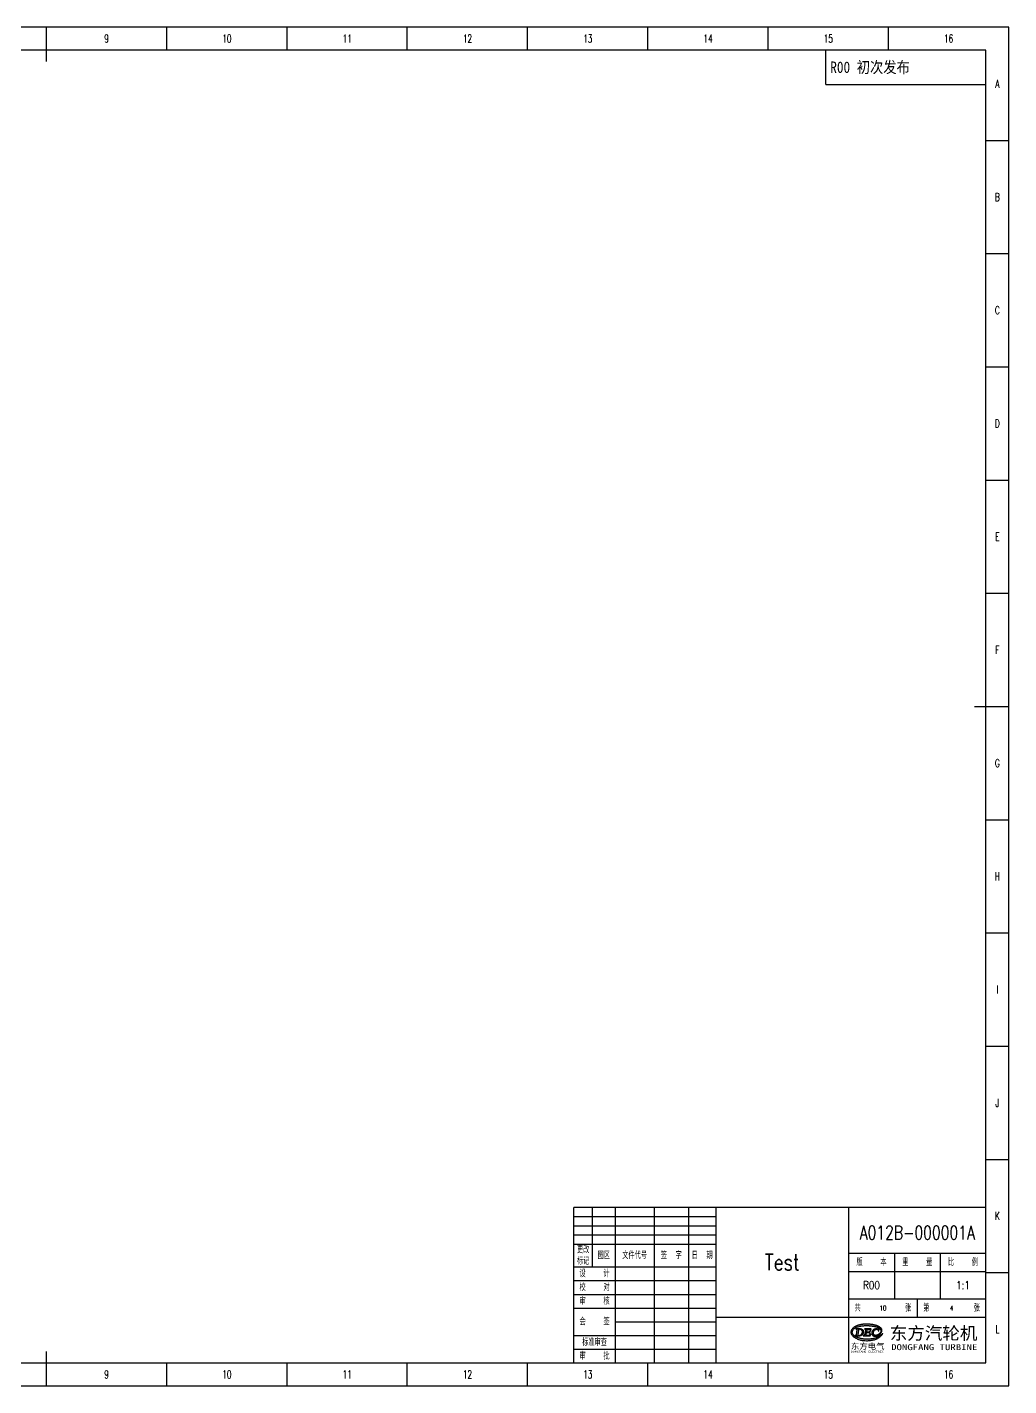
# Model space of a CAD drawing. Header units: millimetres. Extents: x 0 to 841, y 0 to 594.
# Drawn here: x 412 to 841, y 0 to 594 of the extents above; entities that cross this region are included whole.
import ezdxf
from ezdxf.enums import TextEntityAlignment as Align

# ---------------------------------------------------------------- set-up
doc = ezdxf.new("R2010")
doc.units = ezdxf.units.MM
doc.layers.add('PDM_Title', color=7, linetype='Continuous')
doc.styles.add('HZ', font='TXT.SHX', dxfattribs={"width": 0.667, "bigfont": 'HZTXT.SHX'})
doc.styles.add('pdmHT', font='SIMHEI.TTF')

# ---------------------------------------------------------------- blocks, each defined once
blk = doc.blocks.new('FitPDM_DWGFrame')
at = {"layer": 'PDM_Title'}
h = blk.add_hatch(color=2, dxfattribs=at)
h.paths.add_polyline_path([(774.25, 24.86), (774.24, 24.83), (774.23, 24.81), (774.24, 24.79), (774.26, 24.76), (774.47, 24.76), (774.51, 24.74), (774.55, 24.72), (774.59, 24.67), (774.62, 24.62), (774.63, 24.53), (774.26, 22.33), (774.25, 22.22), (774.2, 22.15), (774.15, 22.08), (774.08, 22.01), (774, 21.96), (773.91, 21.96), (773.82, 21.94), (773.75, 21.93), (773.73, 21.88), (773.75, 21.84), (773.79, 21.84), (775.5, 21.84), (775.71, 21.86), (775.92, 21.89), (776.13, 21.93), (776.32, 21.99), (776.48, 22.06), (776.7, 22.17), (776.88, 22.28), (777.01, 22.39), (777.17, 22.56), (777.29, 22.72), (777.38, 22.87), (777.45, 23.05), (777.51, 23.2), (777.53, 23.41), (777.54, 23.59), (777.53, 23.78), (777.5, 23.96), (777.44, 24.13), (777.33, 24.3), (777.18, 24.47), (776.96, 24.62), (776.76, 24.71), (776.48, 24.8), (776.21, 24.86), (775.96, 24.86)])
h.paths.add_polyline_path([(775.45, 24.62), (775.4, 24.56), (775.37, 24.48), (775.34, 24.38), (774.99, 22.35), (774.97, 22.24), (774.97, 22.15), (774.97, 22.09), (775.05, 22.04), (775.14, 22.01), (775.32, 22.01), (775.52, 22.02), (775.64, 22.03), (775.77, 22.05), (775.91, 22.09), (776, 22.12), (776.1, 22.15), (776.18, 22.19), (776.28, 22.24), (776.36, 22.29), (776.43, 22.35), (776.51, 22.39), (776.57, 22.43), (776.62, 22.49), (776.68, 22.57), (776.72, 22.63), (776.77, 22.71), (776.81, 22.78), (776.83, 22.82), (776.89, 22.91), (776.92, 22.99), (776.95, 23.08), (776.98, 23.19), (777, 23.29), (777.03, 23.4), (777.04, 23.51), (777.04, 23.6), (777.04, 23.69), (777, 23.9), (776.96, 24.04), (776.93, 24.09), (776.89, 24.17), (776.84, 24.22), (776.81, 24.27), (776.76, 24.33), (776.72, 24.38), (776.66, 24.43), (776.58, 24.5), (776.5, 24.53), (776.4, 24.58), (776.27, 24.63), (776.08, 24.68), (775.94, 24.7), (775.81, 24.71), (775.72, 24.7)], flags=0)
h.paths.add_polyline_path([(779.21, 24.66), (780.24, 24.65), (780.31, 24.62), (780.39, 24.59), (780.44, 24.55), (780.48, 24.51), (780.52, 24.46), (780.54, 24.41), (780.56, 24.36), (780.58, 24.25), (780.6, 24.18), (780.62, 24.16), (780.64, 24.16), (780.67, 24.16), (780.71, 24.19), (780.74, 24.23), (780.76, 24.28), (780.83, 24.75), (780.83, 24.8), (780.81, 24.83), (780.78, 24.85), (780.75, 24.86), (778.02, 24.86), (777.98, 24.84), (777.98, 24.8), (778, 24.76), (778.12, 24.75), (778.21, 24.73), (778.28, 24.69), (778.31, 24.64), (778.32, 24.56), (778.31, 24.49), (777.9, 22.25), (777.87, 22.17), (777.84, 22.11), (777.79, 22.06), (777.75, 22), (777.68, 21.96), (777.63, 21.94), (777.59, 21.93), (777.43, 21.93), (777.41, 21.92), (777.4, 21.88), (777.41, 21.86), (777.43, 21.84), (780.31, 21.84), (780.35, 21.85), (780.4, 21.89), (780.42, 21.92), (780.68, 22.51), (780.69, 22.54), (780.69, 22.58), (780.67, 22.59), (780.64, 22.61), (780.6, 22.61), (780.57, 22.6), (780.53, 22.56), (780.5, 22.51), (780.47, 22.46), (780.43, 22.4), (780.35, 22.34), (780.25, 22.27), (780.17, 22.21), (780.1, 22.17), (780.02, 22.12), (779.94, 22.08), (779.88, 22.05), (779.8, 22.03), (779.72, 22.02), (779.65, 22.01), (778.84, 22), (778.78, 22.02), (778.73, 22.05), (778.71, 22.07), (778.7, 22.16), (778.7, 22.26), (778.86, 23.2), (778.87, 23.25), (778.88, 23.28), (778.91, 23.3), (778.98, 23.31), (779.71, 23.31), (779.83, 23.29), (779.93, 23.27), (779.99, 23.22), (780.03, 23.17), (780.07, 23.11), (780.09, 23.05), (780.08, 22.99), (780.08, 22.95), (780.09, 22.9), (780.11, 22.89), (780.15, 22.89), (780.18, 22.9), (780.21, 22.92), (780.22, 22.94), (780.38, 23.82), (780.39, 23.87), (780.39, 23.89), (780.37, 23.9), (780.34, 23.91), (780.31, 23.91), (780.29, 23.89), (780.27, 23.83), (780.25, 23.76), (780.23, 23.7), (780.2, 23.65), (780.15, 23.61), (780.12, 23.58), (780.05, 23.54), (779.99, 23.51), (779.92, 23.48), (779.87, 23.48), (778.97, 23.48), (778.93, 23.51), (778.92, 23.56), (778.94, 23.65), (779.09, 24.52), (779.1, 24.57), (779.12, 24.6), (779.14, 24.63)])
h.paths.add_polyline_path([(785.82, 22.6), (785.86, 22.66), (785.9, 22.72), (785.91, 22.73), (785.91, 22.75), (785.91, 22.77), (785.89, 22.79), (785.88, 22.82), (785.85, 22.82), (785.81, 22.81), (785.77, 22.77), (785.73, 22.72), (785.69, 22.66), (785.67, 22.64), (785.53, 22.49), (785.35, 22.34), (785.27, 22.26), (785.17, 22.18), (785.06, 22.07), (784.96, 22), (784.87, 21.94), (784.78, 21.87), (784.59, 21.72), (784.46, 21.64), (784.27, 21.53), (784.09, 21.42), (783.9, 21.33), (783.73, 21.24), (783.64, 21.2), (783.58, 21.17), (783.41, 21.11), (783.26, 21.04), (783.06, 20.97), (782.87, 20.9), (782.66, 20.83), (782.46, 20.77), (782.24, 20.72), (782.03, 20.69), (781.83, 20.66), (781.62, 20.61), (781.42, 20.58), (781.13, 20.54), (780.94, 20.51), (780.7, 20.48), (780.47, 20.46), (780.21, 20.44), (779.92, 20.41), (779.57, 20.39), (779.21, 20.39), (779.03, 20.38), (778.79, 20.37), (778.4, 20.39), (778.2, 20.41), (778.06, 20.43), (777.83, 20.46), (777.65, 20.46), (777.43, 20.51), (777.14, 20.54), (776.95, 20.59), (776.74, 20.61), (776.46, 20.67), (776.19, 20.73), (775.91, 20.79), (775.64, 20.87), (775.26, 20.99), (775.05, 21.08), (774.8, 21.17), (774.58, 21.27), (774.4, 21.35), (774.22, 21.43), (774.05, 21.54), (773.82, 21.64), (773.64, 21.77), (773.48, 21.89), (773.32, 22.04), (773.17, 22.18), (773.02, 22.36), (772.94, 22.46), (772.81, 22.65), (772.72, 22.83), (772.65, 23.06), (772.61, 23.28), (772.6, 23.54), (772.64, 23.77), (772.7, 24.01), (772.79, 24.16), (772.87, 24.32), (773.01, 24.51), (773.16, 24.7), (773.34, 24.87), (773.59, 25.07), (773.89, 25.26), (773.99, 25.33), (774.23, 25.45), (774.48, 25.58), (774.85, 25.73), (775.23, 25.83), (775.63, 25.95), (776.01, 26.05), (776.32, 26.11), (776.83, 26.19), (777.23, 26.25), (777.62, 26.29), (778, 26.32), (778.34, 26.35), (779.25, 26.34), (779.8, 26.31), (780.02, 26.29), (780.26, 26.27), (780.47, 26.25), (780.7, 26.24), (780.92, 26.21), (781.11, 26.18), (781.34, 26.15), (781.52, 26.12), (781.75, 26.09), (781.99, 26.04), (782.26, 25.99), (782.52, 25.93), (782.71, 25.87), (782.93, 25.82), (783.1, 25.78), (783.3, 25.74), (783.46, 25.68), (783.65, 25.61), (783.76, 25.54), (783.87, 25.51), (783.98, 25.46), (784.07, 25.4), (784.15, 25.36), (784.25, 25.3), (784.36, 25.23), (784.46, 25.16), (784.53, 25.09), (784.62, 25.02), (784.69, 24.95), (784.8, 24.86), (784.87, 24.77), (784.91, 24.69), (784.95, 24.63), (785, 24.55), (785.04, 24.49), (785.06, 24.41), (785.09, 24.32), (785.11, 24.21), (785.11, 24.03), (785.11, 23.88), (785.09, 23.75), (785.06, 23.66), (785.04, 23.57), (785.01, 23.47), (784.95, 23.36), (784.9, 23.29), (784.82, 23.15), (784.75, 23.05), (784.68, 22.95), (784.57, 22.85), (784.49, 22.77), (784.4, 22.68), (784.34, 22.62), (784.23, 22.54), (784.15, 22.48), (784.06, 22.42), (783.97, 22.37), (783.84, 22.31), (783.76, 22.26), (783.68, 22.23), (783.59, 22.18), (783.49, 22.14), (783.35, 22.12), (783.22, 22.09), (783.07, 22.05), (782.87, 22.05), (782.65, 22.05), (782.56, 22.08), (782.44, 22.11), (782.36, 22.14), (782.29, 22.18), (782.22, 22.22), (782.16, 22.26), (782.12, 22.3), (782.08, 22.33), (782.04, 22.35), (782.01, 22.4), (781.98, 22.44), (781.96, 22.48), (781.93, 22.53), (781.9, 22.59), (781.88, 22.65), (781.86, 22.72), (781.84, 22.79), (781.82, 22.88), (781.81, 22.97), (781.79, 23.11), (781.79, 23.24), (781.82, 23.34), (781.83, 23.41), (781.84, 23.48), (781.87, 23.57), (781.9, 23.65), (781.93, 23.73), (781.96, 23.79), (781.99, 23.85), (782.02, 23.91), (782.04, 23.97), (782.06, 24), (782.1, 24.04), (782.12, 24.08), (782.16, 24.11), (782.18, 24.13), (782.19, 24.16), (782.21, 24.18), (782.24, 24.22), (782.25, 24.24), (782.27, 24.26), (782.32, 24.3), (782.35, 24.35), (782.45, 24.42), (782.53, 24.48), (782.63, 24.53), (782.72, 24.59), (782.8, 24.62), (782.87, 24.65), (782.98, 24.68), (783.06, 24.7), (783.12, 24.73), (783.23, 24.73), (783.38, 24.73), (783.46, 24.71), (783.55, 24.68), (783.63, 24.66), (783.71, 24.62), (783.77, 24.58), (783.82, 24.54), (783.87, 24.49), (783.92, 24.43), (783.96, 24.39), (783.99, 24.34), (784, 24.29), (784.03, 24.23), (784.03, 24.16), (784.05, 24.07), (784.07, 23.99), (784.07, 23.91), (784.08, 23.89), (784.1, 23.89), (784.14, 23.88), (784.15, 23.89), (784.17, 23.91), (784.17, 23.99), (784.18, 24.11), (784.3, 24.82), (784.3, 24.85), (784.28, 24.87), (784.26, 24.89), (784.22, 24.89), (784.18, 24.87), (784.15, 24.85), (784.13, 24.82), (784.12, 24.8), (784.09, 24.78), (784.04, 24.76), (784, 24.75), (783.95, 24.75), (783.88, 24.76), (783.82, 24.78), (783.73, 24.8), (783.63, 24.82), (783.54, 24.85), (783.43, 24.86), (783.31, 24.87), (783.16, 24.89), (783, 24.89), (782.84, 24.87), (782.68, 24.86), (782.58, 24.84), (782.5, 24.82), (782.39, 24.79), (782.3, 24.76), (782.22, 24.73), (782.15, 24.71), (782.06, 24.65), (781.97, 24.6), (781.9, 24.56), (781.85, 24.51), (781.8, 24.47), (781.74, 24.42), (781.66, 24.34), (781.58, 24.26), (781.52, 24.19), (781.48, 24.13), (781.43, 24.08), (781.38, 24.01), (781.34, 23.93), (781.3, 23.86), (781.27, 23.77), (781.23, 23.7), (781.19, 23.6), (781.17, 23.52), (781.17, 23.46), (781.15, 23.41), (781.14, 23.3), (781.11, 23.21), (781.11, 23.14), (781.1, 23.05), (781.09, 23.01), (781.1, 22.98), (781.11, 22.89), (781.12, 22.8), (781.14, 22.71), (781.14, 22.62), (781.16, 22.54), (781.21, 22.44), (781.25, 22.37), (781.3, 22.29), (781.34, 22.23), (781.39, 22.17), (781.44, 22.13), (781.5, 22.06), (781.55, 22), (781.62, 21.95), (781.7, 21.89), (781.78, 21.84), (781.85, 21.81), (781.92, 21.79), (782.04, 21.75), (782.15, 21.71), (782.27, 21.69), (782.42, 21.68), (782.57, 21.67), (782.74, 21.68), (782.91, 21.69), (783.07, 21.71), (783.22, 21.74), (783.33, 21.77), (783.41, 21.79), (783.49, 21.82), (783.61, 21.86), (783.68, 21.91), (783.77, 21.94), (783.87, 22), (783.94, 22.04), (784.01, 22.08), (784.11, 22.14), (784.18, 22.2), (784.29, 22.26), (784.35, 22.31), (784.41, 22.36), (784.46, 22.38), (784.53, 22.45), (784.61, 22.5), (784.67, 22.56), (784.72, 22.62), (784.77, 22.65), (784.83, 22.71), (784.85, 22.75), (784.91, 22.8), (784.94, 22.86), (784.98, 22.88), (785.01, 22.92), (785.04, 22.95), (785.06, 22.99), (785.1, 23.04), (785.14, 23.08), (785.16, 23.12), (785.2, 23.18), (785.24, 23.24), (785.28, 23.28), (785.31, 23.35), (785.36, 23.4), (785.38, 23.45), (785.4, 23.49), (785.42, 23.56), (785.44, 23.61), (785.47, 23.69), (785.5, 23.76), (785.52, 23.84), (785.54, 23.91), (785.56, 23.99), (785.57, 24.08), (785.58, 24.24), (785.57, 24.46), (785.55, 24.58), (785.52, 24.66), (785.49, 24.75), (785.46, 24.8), (785.43, 24.86), (785.39, 24.93), (785.34, 25), (785.3, 25.05), (785.26, 25.11), (785.2, 25.16), (785.14, 25.25), (785.06, 25.31), (785, 25.38), (784.94, 25.42), (784.86, 25.49), (784.79, 25.55), (784.71, 25.61), (784.65, 25.66), (784.57, 25.7), (784.5, 25.74), (784.41, 25.79), (784.34, 25.83), (784.27, 25.87), (784.2, 25.9), (784.12, 25.94), (784.06, 25.98), (784.02, 25.99), (783.96, 26.01), (783.86, 26.07), (783.76, 26.1), (783.69, 26.14), (783.59, 26.17), (783.51, 26.21), (783.43, 26.24), (783.35, 26.27), (783.27, 26.31), (783.18, 26.33), (783.09, 26.36), (783, 26.38), (782.92, 26.42), (782.82, 26.45), (782.72, 26.47), (782.62, 26.5), (782.53, 26.53), (782.43, 26.55), (782.33, 26.58), (782.22, 26.6), (782.12, 26.62), (782.04, 26.64), (781.95, 26.66), (781.82, 26.68), (781.74, 26.7), (781.64, 26.71), (781.57, 26.74), (781.46, 26.75), (781.38, 26.77), (781.27, 26.79), (781.11, 26.81), (781, 26.83), (780.91, 26.85), (780.8, 26.87), (780.67, 26.88), (780.49, 26.9), (780.34, 26.92), (780.14, 26.94), (779.95, 26.95), (779.75, 26.95), (779.54, 26.96), (779.27, 26.97), (778.96, 26.98), (778.61, 26.99), (778.37, 26.98), (778.1, 26.96), (777.88, 26.96), (777.62, 26.95), (777.41, 26.93), (777.24, 26.9), (777.05, 26.88), (776.9, 26.86), (776.8, 26.84), (776.71, 26.82), (776.61, 26.8), (776.48, 26.78), (776.39, 26.76), (776.25, 26.73), (776.14, 26.71), (776.06, 26.69), (775.95, 26.66), (775.82, 26.64), (775.73, 26.62), (775.65, 26.59), (775.54, 26.56), (775.43, 26.53), (775.33, 26.5), (775.24, 26.47), (775.18, 26.45), (775.09, 26.42), (774.99, 26.38), (774.91, 26.37), (774.85, 26.33), (774.78, 26.31), (774.7, 26.27), (774.6, 26.24), (774.52, 26.2), (774.43, 26.17), (774.34, 26.13), (774.25, 26.09), (774.17, 26.04), (774.08, 26), (774, 25.96), (773.91, 25.92), (773.84, 25.87), (773.75, 25.83), (773.66, 25.78), (773.57, 25.73), (773.5, 25.69), (773.43, 25.64), (773.35, 25.58), (773.24, 25.51), (773.09, 25.38), (772.91, 25.23), (772.71, 25.05), (772.55, 24.84), (772.39, 24.65), (772.29, 24.45), (772.19, 24.23), (772.12, 24.09), (772.07, 23.88), (772.02, 23.67), (772.01, 23.51), (772.01, 23.4), (772, 23.3), (772.01, 23.21), (772.06, 22.94), (772.14, 22.74), (772.27, 22.48), (772.39, 22.31), (772.51, 22.13), (772.66, 21.96), (772.81, 21.78), (772.98, 21.62), (773.18, 21.44), (773.42, 21.27), (773.68, 21.09), (773.93, 20.92), (774.19, 20.78), (774.53, 20.64), (774.9, 20.47), (775.38, 20.29), (775.87, 20.13), (776.21, 20.02), (776.56, 19.95), (776.89, 19.88), (777.29, 19.83), (777.63, 19.79), (778.14, 19.76), (778.76, 19.72), (779.27, 19.71), (779.64, 19.75), (780.12, 19.77), (780.55, 19.83), (780.95, 19.89), (781.39, 19.95), (781.85, 20.06), (782.27, 20.17), (782.66, 20.31), (782.99, 20.43), (783.35, 20.59), (783.7, 20.75), (784, 20.92), (784.34, 21.15), (784.63, 21.36), (784.82, 21.51), (784.92, 21.59), (785, 21.66), (785.14, 21.8), (785.32, 21.98), (785.46, 22.16), (785.56, 22.29), (785.67, 22.41)])
at = {"layer": 'PDM_Title', "color": 2}
for p, q in [((841, 594), (0, 594)), ((473.06, 584), (473.06, 594)), ((525.62, 584), (525.62, 594)), ((578.19, 584), (578.19, 594)), ((630.75, 584), (630.75, 594)), ((683.31, 584), (683.31, 594)), ((735.87, 584), (735.87, 594)), ((788.44, 584), (788.44, 594)), ((841, 0), (841, 594)), ((831, 544.5), (841, 544.5)), ((831, 495), (841, 495)), ((831, 445.5), (841, 445.5)), ((831, 396), (841, 396)), ((831, 346.5), (841, 346.5)), ((831, 247.5), (841, 247.5)), ((831, 198), (841, 198)), ((831, 148.5), (841, 148.5)), ((831, 99), (841, 99)), ((659, 78), (659, 52)), ((669, 78), (669, 10)), ((686, 78), (686, 10)), ((701, 78), (701, 10)), ((713, 78), (713, 10)), ((771, 78), (771, 10)), ((651, 74), (713, 74)), ((651, 70), (713, 70)), ((651, 66), (713, 66)), ((651, 62), (713, 62)), ((771, 58), (831, 58)), ((791, 58), (791, 38)), ((811, 58), (811, 38)), ((651, 52), (713, 52)), ((771, 50), (831, 50)), ((831, 49.5), (841, 49.5)), ((651, 46), (713, 46)), ((651, 40), (713, 40)), ((771, 38), (831, 38)), ((801, 38), (801, 30)), ((651, 34), (713, 34)), ((713, 30), (771, 30)), ((771, 30), (831, 30)), ((669, 28), (713, 28)), ((772.07, 23.88), (772.02, 23.67)), ((772.12, 24.09), (772.07, 23.88)), ((772.19, 24.23), (772.12, 24.09)), ((772.29, 24.45), (772.19, 24.23)), ((772.39, 24.65), (772.29, 24.45)), ((772.55, 24.84), (772.39, 24.65)), ((772.71, 25.05), (772.55, 24.84)), ((772.6, 23.54), (772.64, 23.77)), ((772.64, 23.77), (772.7, 24.01)), ((772.7, 24.01), (772.79, 24.16)), ((772.91, 25.23), (772.71, 25.05)), ((772.79, 24.16), (772.87, 24.32)), ((772.87, 24.32), (773.01, 24.51)), ((773.09, 25.38), (772.91, 25.23)), ((773.01, 24.51), (773.16, 24.7)), ((773.24, 25.51), (773.09, 25.38)), ((773.16, 24.7), (773.34, 24.87)), ((773.35, 25.58), (773.24, 25.51)), ((773.34, 24.87), (773.59, 25.07)), ((773.43, 25.64), (773.35, 25.58)), ((773.5, 25.69), (773.43, 25.64)), ((773.57, 25.73), (773.5, 25.69)), ((773.66, 25.78), (773.57, 25.73)), ((773.59, 25.07), (773.89, 25.26)), ((773.75, 25.83), (773.66, 25.78)), ((773.84, 25.87), (773.75, 25.83)), ((773.91, 25.92), (773.84, 25.87)), ((773.89, 25.26), (773.99, 25.33)), ((774, 25.96), (773.91, 25.92)), ((773.99, 25.33), (774.23, 25.45)), ((774.08, 26), (774, 25.96)), ((774.17, 26.04), (774.08, 26)), ((774.25, 26.09), (774.17, 26.04)), ((774.23, 25.45), (774.48, 25.58)), ((774.24, 24.83), (774.23, 24.81)), ((774.23, 24.81), (774.24, 24.79)), ((774.25, 24.86), (774.24, 24.83)), ((774.24, 24.79), (774.26, 24.76)), ((774.34, 26.13), (774.25, 26.09)), ((775.96, 24.86), (774.25, 24.86)), ((774.26, 24.76), (774.47, 24.76)), ((774.63, 24.53), (774.26, 22.33)), ((774.43, 26.17), (774.34, 26.13)), ((774.52, 26.2), (774.43, 26.17)), ((774.47, 24.76), (774.51, 24.74)), ((774.48, 25.58), (774.85, 25.73)), ((774.51, 24.74), (774.55, 24.72)), ((774.6, 26.24), (774.52, 26.2)), ((774.55, 24.72), (774.59, 24.67)), ((774.59, 24.67), (774.62, 24.62)), ((774.7, 26.27), (774.6, 26.24)), ((774.62, 24.62), (774.63, 24.53)), ((774.78, 26.31), (774.7, 26.27)), ((774.85, 26.33), (774.78, 26.31)), ((774.91, 26.37), (774.85, 26.33)), ((774.85, 25.73), (775.23, 25.83)), ((774.99, 26.38), (774.91, 26.37)), ((775.09, 26.42), (774.99, 26.38)), ((775.34, 24.38), (774.99, 22.35)), ((775.18, 26.45), (775.09, 26.42)), ((775.24, 26.47), (775.18, 26.45)), ((775.23, 25.83), (775.63, 25.95)), ((775.33, 26.5), (775.24, 26.47)), ((775.43, 26.53), (775.33, 26.5)), ((775.37, 24.48), (775.34, 24.38)), ((775.4, 24.56), (775.37, 24.48)), ((775.45, 24.62), (775.4, 24.56)), ((775.54, 26.56), (775.43, 26.53)), ((775.72, 24.7), (775.45, 24.62)), ((775.65, 26.59), (775.54, 26.56)), ((775.63, 25.95), (776.01, 26.05)), ((775.73, 26.62), (775.65, 26.59)), ((775.81, 24.71), (775.72, 24.7)), ((775.82, 26.64), (775.73, 26.62)), ((775.94, 24.7), (775.81, 24.71)), ((775.95, 26.66), (775.82, 26.64)), ((776.08, 24.68), (775.94, 24.7)), ((776.06, 26.69), (775.95, 26.66)), ((776.21, 24.86), (775.96, 24.86)), ((776.01, 26.05), (776.32, 26.11)), ((776.14, 26.71), (776.06, 26.69)), ((776.27, 24.63), (776.08, 24.68)), ((776.25, 26.73), (776.14, 26.71)), ((776.48, 24.8), (776.21, 24.86)), ((776.39, 26.76), (776.25, 26.73)), ((776.4, 24.58), (776.27, 24.63)), ((776.32, 26.11), (776.83, 26.19)), ((776.48, 26.78), (776.39, 26.76)), ((776.5, 24.53), (776.4, 24.58)), ((776.61, 26.8), (776.48, 26.78)), ((776.76, 24.71), (776.48, 24.8)), ((776.58, 24.5), (776.5, 24.53)), ((776.66, 24.43), (776.58, 24.5)), ((776.71, 26.82), (776.61, 26.8)), ((776.72, 24.38), (776.66, 24.43)), ((776.8, 26.84), (776.71, 26.82)), ((776.76, 24.33), (776.72, 24.38)), ((776.96, 24.62), (776.76, 24.71)), ((776.81, 24.27), (776.76, 24.33)), ((776.9, 26.86), (776.8, 26.84)), ((776.84, 24.22), (776.81, 24.27)), ((776.83, 26.19), (777.23, 26.25)), ((776.89, 24.17), (776.84, 24.22)), ((776.93, 24.09), (776.89, 24.17)), ((777.05, 26.88), (776.9, 26.86)), ((776.96, 24.04), (776.93, 24.09)), ((777.18, 24.47), (776.96, 24.62)), ((777, 23.9), (776.96, 24.04)), ((777.04, 23.69), (777, 23.9)), ((777.24, 26.9), (777.05, 26.88)), ((777.33, 24.3), (777.18, 24.47)), ((777.23, 26.25), (777.62, 26.29)), ((777.41, 26.93), (777.24, 26.9)), ((777.44, 24.13), (777.33, 24.3)), ((777.62, 26.95), (777.41, 26.93)), ((777.5, 23.96), (777.44, 24.13)), ((777.53, 23.78), (777.5, 23.96)), ((777.54, 23.59), (777.53, 23.78)), ((777.88, 26.96), (777.62, 26.95)), ((777.62, 26.29), (778, 26.32)), ((778.1, 26.96), (777.88, 26.96)), ((778.31, 24.49), (777.9, 22.25)), ((778.02, 24.86), (777.98, 24.84)), ((777.98, 24.84), (777.98, 24.8)), ((777.98, 24.8), (778, 24.76)), ((778, 26.32), (778.34, 26.35)), ((778, 24.76), (778.12, 24.75)), ((780.75, 24.86), (778.02, 24.86)), ((778.37, 26.98), (778.1, 26.96)), ((778.12, 24.75), (778.21, 24.73)), ((778.21, 24.73), (778.28, 24.69)), ((778.28, 24.69), (778.31, 24.64)), ((778.31, 24.64), (778.32, 24.56)), ((778.32, 24.56), (778.31, 24.49)), ((778.34, 26.35), (779.25, 26.34)), ((778.61, 26.99), (778.37, 26.98)), ((778.96, 26.98), (778.61, 26.99)), ((778.94, 23.65), (779.09, 24.52)), ((779.27, 26.97), (778.96, 26.98)), ((779.09, 24.52), (779.1, 24.57)), ((779.1, 24.57), (779.12, 24.6)), ((779.12, 24.6), (779.14, 24.63)), ((779.14, 24.63), (779.21, 24.66)), ((779.21, 24.66), (780.24, 24.65)), ((779.25, 26.34), (779.8, 26.31)), ((779.54, 26.96), (779.27, 26.97)), ((779.75, 26.95), (779.54, 26.96)), ((779.95, 26.95), (779.75, 26.95)), ((779.8, 26.31), (780.02, 26.29)), ((780.14, 26.94), (779.95, 26.95)), ((780.02, 26.29), (780.26, 26.27)), ((780.34, 26.92), (780.14, 26.94)), ((780.22, 22.94), (780.38, 23.82)), ((780.25, 23.76), (780.23, 23.7)), ((780.24, 24.65), (780.31, 24.62)), ((780.27, 23.83), (780.25, 23.76)), ((780.26, 26.27), (780.47, 26.25)), ((780.29, 23.89), (780.27, 23.83)), ((780.31, 23.91), (780.29, 23.89)), ((780.31, 24.62), (780.39, 24.59)), ((780.34, 23.91), (780.31, 23.91)), ((780.49, 26.9), (780.34, 26.92)), ((780.37, 23.9), (780.34, 23.91)), ((780.39, 23.89), (780.37, 23.9)), ((780.38, 23.82), (780.39, 23.87)), ((780.39, 24.59), (780.44, 24.55)), ((780.39, 23.87), (780.39, 23.89)), ((780.44, 24.55), (780.48, 24.51)), ((780.47, 26.25), (780.7, 26.24)), ((780.48, 24.51), (780.52, 24.46)), ((780.67, 26.88), (780.49, 26.9)), ((780.52, 24.46), (780.54, 24.41)), ((780.54, 24.41), (780.56, 24.36)), ((780.56, 24.36), (780.58, 24.25)), ((780.58, 24.25), (780.6, 24.18)), ((780.6, 24.18), (780.62, 24.16)), ((780.62, 24.16), (780.64, 24.16)), ((780.64, 24.16), (780.67, 24.16)), ((780.8, 26.87), (780.67, 26.88)), ((780.67, 24.16), (780.71, 24.19)), ((780.7, 26.24), (780.92, 26.21)), ((780.71, 24.19), (780.74, 24.23)), ((780.74, 24.23), (780.76, 24.28)), ((780.78, 24.85), (780.75, 24.86)), ((780.76, 24.28), (780.83, 24.75)), ((780.81, 24.83), (780.78, 24.85)), ((780.91, 26.85), (780.8, 26.87)), ((780.83, 24.8), (780.81, 24.83)), ((780.83, 24.75), (780.83, 24.8)), ((781, 26.83), (780.91, 26.85)), ((780.92, 26.21), (781.11, 26.18)), ((781.11, 26.81), (781, 26.83)), ((781.27, 26.79), (781.11, 26.81)), ((781.11, 26.18), (781.34, 26.15)), ((781.27, 23.77), (781.23, 23.7)), ((781.38, 26.77), (781.27, 26.79)), ((781.3, 23.86), (781.27, 23.77)), ((781.34, 23.93), (781.3, 23.86)), ((781.34, 26.15), (781.52, 26.12)), ((781.38, 24.01), (781.34, 23.93)), ((781.46, 26.75), (781.38, 26.77)), ((781.43, 24.08), (781.38, 24.01)), ((781.48, 24.13), (781.43, 24.08)), ((781.57, 26.74), (781.46, 26.75)), ((781.52, 24.19), (781.48, 24.13)), ((781.52, 26.12), (781.75, 26.09)), ((781.58, 24.26), (781.52, 24.19)), ((781.64, 26.71), (781.57, 26.74)), ((781.66, 24.34), (781.58, 24.26)), ((781.74, 26.7), (781.64, 26.71)), ((781.74, 24.42), (781.66, 24.34)), ((781.82, 26.68), (781.74, 26.7)), ((781.8, 24.47), (781.74, 24.42)), ((781.75, 26.09), (781.99, 26.04)), ((781.85, 24.51), (781.8, 24.47)), ((781.95, 26.66), (781.82, 26.68)), ((781.9, 24.56), (781.85, 24.51)), ((781.97, 24.6), (781.9, 24.56)), ((781.93, 23.73), (781.96, 23.79)), ((782.04, 26.64), (781.95, 26.66)), ((781.96, 23.79), (781.99, 23.85)), ((782.06, 24.65), (781.97, 24.6)), ((781.99, 26.04), (782.26, 25.99)), ((781.99, 23.85), (782.02, 23.91)), ((782.02, 23.91), (782.04, 23.97)), ((782.12, 26.62), (782.04, 26.64)), ((782.04, 23.97), (782.06, 24)), ((782.15, 24.71), (782.06, 24.65)), ((782.06, 24), (782.1, 24.04)), ((782.1, 24.04), (782.12, 24.08)), ((782.22, 26.6), (782.12, 26.62)), ((782.12, 24.08), (782.16, 24.11)), ((782.22, 24.73), (782.15, 24.71)), ((782.16, 24.11), (782.18, 24.13)), ((782.18, 24.13), (782.19, 24.16)), ((782.19, 24.16), (782.21, 24.18)), ((782.21, 24.18), (782.24, 24.22)), ((782.33, 26.58), (782.22, 26.6)), ((782.3, 24.76), (782.22, 24.73)), ((782.24, 24.22), (782.25, 24.24)), ((782.25, 24.24), (782.27, 24.26)), ((782.26, 25.99), (782.52, 25.93)), ((782.27, 24.26), (782.32, 24.3)), ((782.39, 24.79), (782.3, 24.76)), ((782.32, 24.3), (782.35, 24.35)), ((782.43, 26.55), (782.33, 26.58)), ((782.35, 24.35), (782.45, 24.42)), ((782.5, 24.82), (782.39, 24.79)), ((782.53, 26.53), (782.43, 26.55)), ((782.45, 24.42), (782.53, 24.48)), ((782.58, 24.84), (782.5, 24.82)), ((782.52, 25.93), (782.71, 25.87)), ((782.62, 26.5), (782.53, 26.53)), ((782.53, 24.48), (782.63, 24.53)), ((782.68, 24.86), (782.58, 24.84)), ((782.72, 26.47), (782.62, 26.5)), ((782.63, 24.53), (782.72, 24.59)), ((782.84, 24.87), (782.68, 24.86)), ((782.71, 25.87), (782.93, 25.82)), ((782.82, 26.45), (782.72, 26.47)), ((782.72, 24.59), (782.8, 24.62)), ((782.8, 24.62), (782.87, 24.65)), ((782.92, 26.42), (782.82, 26.45)), ((783, 24.89), (782.84, 24.87)), ((782.87, 24.65), (782.98, 24.68)), ((783, 26.38), (782.92, 26.42)), ((782.93, 25.82), (783.1, 25.78)), ((782.98, 24.68), (783.06, 24.7)), ((783.09, 26.36), (783, 26.38)), ((783.16, 24.89), (783, 24.89)), ((783.06, 24.7), (783.12, 24.73)), ((783.18, 26.33), (783.09, 26.36)), ((783.1, 25.78), (783.3, 25.74)), ((783.12, 24.73), (783.23, 24.73)), ((783.31, 24.87), (783.16, 24.89)), ((783.27, 26.31), (783.18, 26.33)), ((783.23, 24.73), (783.38, 24.73)), ((783.35, 26.27), (783.27, 26.31)), ((783.3, 25.74), (783.46, 25.68)), ((783.43, 24.86), (783.31, 24.87)), ((783.43, 26.24), (783.35, 26.27)), ((783.38, 24.73), (783.46, 24.71)), ((783.51, 26.21), (783.43, 26.24)), ((783.54, 24.85), (783.43, 24.86)), ((783.46, 25.68), (783.65, 25.61)), ((783.46, 24.71), (783.55, 24.68)), ((783.59, 26.17), (783.51, 26.21)), ((783.63, 24.82), (783.54, 24.85)), ((783.55, 24.68), (783.63, 24.66)), ((783.69, 26.14), (783.59, 26.17)), ((783.73, 24.8), (783.63, 24.82)), ((783.63, 24.66), (783.71, 24.62)), ((783.65, 25.61), (783.76, 25.54)), ((783.76, 26.1), (783.69, 26.14)), ((783.71, 24.62), (783.77, 24.58)), ((783.82, 24.78), (783.73, 24.8)), ((783.86, 26.07), (783.76, 26.1)), ((783.76, 25.54), (783.87, 25.51)), ((783.77, 24.58), (783.82, 24.54)), ((783.88, 24.76), (783.82, 24.78)), ((783.82, 24.54), (783.87, 24.49)), ((783.96, 26.01), (783.86, 26.07)), ((783.87, 25.51), (783.98, 25.46)), ((783.87, 24.49), (783.92, 24.43)), ((783.95, 24.75), (783.88, 24.76)), ((783.92, 24.43), (783.96, 24.39)), ((784, 24.75), (783.95, 24.75)), ((784.02, 25.99), (783.96, 26.01)), ((783.96, 24.39), (783.99, 24.34)), ((783.98, 25.46), (784.07, 25.4)), ((783.99, 24.34), (784, 24.29)), ((784.04, 24.76), (784, 24.75)), ((784, 24.29), (784.03, 24.23)), ((784.06, 25.98), (784.02, 25.99)), ((784.03, 24.23), (784.03, 24.16)), ((784.03, 24.16), (784.05, 24.07)), ((784.09, 24.78), (784.04, 24.76)), ((784.05, 24.07), (784.07, 23.99)), ((784.12, 25.94), (784.06, 25.98)), ((784.07, 25.4), (784.15, 25.36)), ((784.07, 23.99), (784.07, 23.91)), ((784.07, 23.91), (784.08, 23.89)), ((784.08, 23.89), (784.1, 23.89)), ((784.12, 24.8), (784.09, 24.78)), ((784.1, 23.89), (784.14, 23.88)), ((784.2, 25.9), (784.12, 25.94)), ((784.13, 24.82), (784.12, 24.8)), ((784.15, 24.85), (784.13, 24.82)), ((784.14, 23.88), (784.15, 23.89)), ((784.15, 25.36), (784.25, 25.3)), ((784.18, 24.87), (784.15, 24.85)), ((784.15, 23.89), (784.17, 23.91)), ((784.17, 23.99), (784.18, 24.11)), ((784.17, 23.91), (784.17, 23.99)), ((784.22, 24.89), (784.18, 24.87)), ((784.18, 24.11), (784.3, 24.82)), ((784.27, 25.87), (784.2, 25.9)), ((784.26, 24.89), (784.22, 24.89)), ((784.25, 25.3), (784.36, 25.23)), ((784.28, 24.87), (784.26, 24.89)), ((784.34, 25.83), (784.27, 25.87)), ((784.3, 24.85), (784.28, 24.87)), ((784.3, 24.82), (784.3, 24.85)), ((784.41, 25.79), (784.34, 25.83)), ((784.36, 25.23), (784.46, 25.16)), ((784.5, 25.74), (784.41, 25.79)), ((784.46, 25.16), (784.53, 25.09)), ((784.57, 25.7), (784.5, 25.74)), ((784.53, 25.09), (784.62, 25.02)), ((784.65, 25.66), (784.57, 25.7)), ((784.62, 25.02), (784.69, 24.95)), ((784.71, 25.61), (784.65, 25.66)), ((784.69, 24.95), (784.8, 24.86)), ((784.79, 25.55), (784.71, 25.61)), ((784.86, 25.49), (784.79, 25.55)), ((784.8, 24.86), (784.87, 24.77)), ((784.94, 25.42), (784.86, 25.49)), ((784.87, 24.77), (784.91, 24.69)), ((784.91, 24.69), (784.95, 24.63)), ((785, 25.38), (784.94, 25.42)), ((784.95, 24.63), (785, 24.55)), ((785.06, 25.31), (785, 25.38)), ((785, 24.55), (785.04, 24.49)), ((785.04, 24.49), (785.06, 24.41)), ((785.14, 25.25), (785.06, 25.31)), ((785.06, 24.41), (785.09, 24.32)), ((785.09, 24.32), (785.11, 24.21)), ((785.11, 23.88), (785.09, 23.75)), ((785.11, 24.21), (785.11, 24.03)), ((785.11, 24.03), (785.11, 23.88)), ((785.2, 25.16), (785.14, 25.25)), ((785.26, 25.11), (785.2, 25.16)), ((785.3, 25.05), (785.26, 25.11)), ((785.34, 25), (785.3, 25.05)), ((785.39, 24.93), (785.34, 25)), ((785.43, 24.86), (785.39, 24.93)), ((785.46, 24.8), (785.43, 24.86)), ((785.49, 24.75), (785.46, 24.8)), ((785.47, 23.69), (785.5, 23.76)), ((785.52, 24.66), (785.49, 24.75)), ((785.5, 23.76), (785.52, 23.84)), ((785.55, 24.58), (785.52, 24.66)), ((785.52, 23.84), (785.54, 23.91)), ((785.54, 23.91), (785.56, 23.99)), ((785.57, 24.46), (785.55, 24.58)), ((785.56, 23.99), (785.57, 24.08)), ((785.58, 24.24), (785.57, 24.46)), ((785.57, 24.08), (785.58, 24.24)), ((651, 22), (713, 22)), ((772.01, 23.4), (772, 23.3)), ((772, 23.3), (772.01, 23.21)), ((772.02, 23.67), (772.01, 23.51)), ((772.01, 23.51), (772.01, 23.4)), ((772.01, 23.21), (772.06, 22.94)), ((772.06, 22.94), (772.14, 22.74)), ((772.14, 22.74), (772.27, 22.48)), ((772.27, 22.48), (772.39, 22.31)), ((772.39, 22.31), (772.51, 22.13)), ((772.51, 22.13), (772.66, 21.96)), ((772.61, 23.28), (772.6, 23.54)), ((772.65, 23.06), (772.61, 23.28)), ((772.72, 22.83), (772.65, 23.06)), ((772.66, 21.96), (772.81, 21.78)), ((772.81, 22.65), (772.72, 22.83)), ((772.94, 22.46), (772.81, 22.65)), ((772.81, 21.78), (772.98, 21.62)), ((773.02, 22.36), (772.94, 22.46)), ((772.98, 21.62), (773.18, 21.44)), ((773.17, 22.18), (773.02, 22.36)), ((773.32, 22.04), (773.17, 22.18)), ((773.18, 21.44), (773.42, 21.27)), ((773.48, 21.89), (773.32, 22.04)), ((773.42, 21.27), (773.68, 21.09)), ((773.64, 21.77), (773.48, 21.89)), ((773.82, 21.64), (773.64, 21.77)), ((773.68, 21.09), (773.93, 20.92)), ((773.75, 21.93), (773.73, 21.88)), ((773.73, 21.88), (773.75, 21.84)), ((773.82, 21.94), (773.75, 21.93)), ((773.75, 21.84), (773.79, 21.84)), ((773.79, 21.84), (775.5, 21.84)), ((773.91, 21.96), (773.82, 21.94)), ((774.05, 21.54), (773.82, 21.64)), ((774, 21.96), (773.91, 21.96)), ((773.93, 20.92), (774.19, 20.78)), ((774.08, 22.01), (774, 21.96)), ((774.22, 21.43), (774.05, 21.54)), ((774.15, 22.08), (774.08, 22.01)), ((774.2, 22.15), (774.15, 22.08)), ((774.19, 20.78), (774.53, 20.64)), ((774.25, 22.22), (774.2, 22.15)), ((774.4, 21.35), (774.22, 21.43)), ((774.26, 22.33), (774.25, 22.22)), ((774.58, 21.27), (774.4, 21.35)), ((774.53, 20.64), (774.9, 20.47)), ((774.8, 21.17), (774.58, 21.27)), ((775.05, 21.08), (774.8, 21.17)), ((774.9, 20.47), (775.38, 20.29)), ((774.99, 22.35), (774.97, 22.24)), ((774.97, 22.24), (774.97, 22.15)), ((774.97, 22.15), (774.97, 22.09)), ((774.97, 22.09), (775.05, 22.04)), ((775.05, 22.04), (775.14, 22.01)), ((775.26, 20.99), (775.05, 21.08)), ((775.14, 22.01), (775.32, 22.01)), ((775.64, 20.87), (775.26, 20.99)), ((775.32, 22.01), (775.52, 22.02)), ((775.38, 20.29), (775.87, 20.13)), ((775.5, 21.84), (775.71, 21.86)), ((775.52, 22.02), (775.64, 22.03)), ((775.64, 22.03), (775.77, 22.05)), ((775.91, 20.79), (775.64, 20.87)), ((775.71, 21.86), (775.92, 21.89)), ((775.77, 22.05), (775.91, 22.09)), ((775.87, 20.13), (776.21, 20.02)), ((775.91, 22.09), (776, 22.12)), ((776.19, 20.73), (775.91, 20.79)), ((775.92, 21.89), (776.13, 21.93)), ((776, 22.12), (776.1, 22.15)), ((776.1, 22.15), (776.18, 22.19)), ((776.13, 21.93), (776.32, 21.99)), ((776.18, 22.19), (776.28, 22.24)), ((776.46, 20.67), (776.19, 20.73)), ((776.21, 20.02), (776.56, 19.95)), ((776.28, 22.24), (776.36, 22.29)), ((776.32, 21.99), (776.48, 22.06)), ((776.36, 22.29), (776.43, 22.35)), ((776.43, 22.35), (776.51, 22.39)), ((776.74, 20.61), (776.46, 20.67)), ((776.48, 22.06), (776.7, 22.17)), ((776.51, 22.39), (776.57, 22.43)), ((776.56, 19.95), (776.89, 19.88)), ((776.57, 22.43), (776.62, 22.49)), ((776.62, 22.49), (776.68, 22.57)), ((776.68, 22.57), (776.72, 22.63)), ((776.7, 22.17), (776.88, 22.28)), ((776.72, 22.63), (776.77, 22.71)), ((776.95, 20.59), (776.74, 20.61)), ((776.77, 22.71), (776.81, 22.78)), ((776.81, 22.78), (776.83, 22.82)), ((776.83, 22.82), (776.89, 22.91)), ((776.88, 22.28), (777.01, 22.39)), ((776.89, 22.91), (776.92, 22.99)), ((776.89, 19.88), (777.29, 19.83)), ((776.92, 22.99), (776.95, 23.08)), ((776.95, 23.08), (776.98, 23.19)), ((777.14, 20.54), (776.95, 20.59)), ((776.98, 23.19), (777, 23.29)), ((777, 23.29), (777.03, 23.4)), ((777.01, 22.39), (777.17, 22.56)), ((777.03, 23.4), (777.04, 23.51)), ((777.04, 23.6), (777.04, 23.69)), ((777.04, 23.51), (777.04, 23.6)), ((777.43, 20.51), (777.14, 20.54)), ((777.17, 22.56), (777.29, 22.72)), ((777.29, 22.72), (777.38, 22.87)), ((777.29, 19.83), (777.63, 19.79)), ((777.38, 22.87), (777.45, 23.05)), ((777.41, 21.92), (777.4, 21.88)), ((777.4, 21.88), (777.41, 21.86)), ((777.43, 21.93), (777.41, 21.92)), ((777.41, 21.86), (777.43, 21.84)), ((777.59, 21.93), (777.43, 21.93)), ((777.43, 21.84), (780.31, 21.84)), ((777.65, 20.46), (777.43, 20.51)), ((777.45, 23.05), (777.51, 23.2)), ((777.51, 23.2), (777.53, 23.41)), ((777.53, 23.41), (777.54, 23.59)), ((777.63, 21.94), (777.59, 21.93)), ((777.68, 21.96), (777.63, 21.94)), ((777.63, 19.79), (778.14, 19.76)), ((777.83, 20.46), (777.65, 20.46)), ((777.75, 22), (777.68, 21.96)), ((777.79, 22.06), (777.75, 22)), ((777.84, 22.11), (777.79, 22.06)), ((778.06, 20.43), (777.83, 20.46)), ((777.87, 22.17), (777.84, 22.11)), ((777.9, 22.25), (777.87, 22.17)), ((778.2, 20.41), (778.06, 20.43)), ((778.14, 19.76), (778.76, 19.72)), ((778.4, 20.39), (778.2, 20.41)), ((778.79, 20.37), (778.4, 20.39)), ((778.7, 22.26), (778.86, 23.2)), ((778.7, 22.16), (778.7, 22.26)), ((778.71, 22.07), (778.7, 22.16)), ((778.73, 22.05), (778.71, 22.07)), ((778.78, 22.02), (778.73, 22.05)), ((778.76, 19.72), (779.27, 19.71)), ((778.84, 22), (778.78, 22.02)), ((779.03, 20.38), (778.79, 20.37)), ((779.65, 22.01), (778.84, 22)), ((778.86, 23.2), (778.87, 23.25)), ((778.87, 23.25), (778.88, 23.28)), ((778.88, 23.28), (778.91, 23.3)), ((778.91, 23.3), (778.98, 23.31)), ((778.92, 23.56), (778.94, 23.65)), ((778.93, 23.51), (778.92, 23.56)), ((778.97, 23.48), (778.93, 23.51)), ((779.87, 23.48), (778.97, 23.48)), ((778.98, 23.31), (779.71, 23.31)), ((779.21, 20.39), (779.03, 20.38)), ((779.57, 20.39), (779.21, 20.39)), ((779.27, 19.71), (779.64, 19.75)), ((779.92, 20.41), (779.57, 20.39)), ((779.64, 19.75), (780.12, 19.77)), ((779.72, 22.02), (779.65, 22.01)), ((779.71, 23.31), (779.83, 23.29)), ((779.8, 22.03), (779.72, 22.02)), ((779.88, 22.05), (779.8, 22.03)), ((779.83, 23.29), (779.93, 23.27)), ((779.92, 23.48), (779.87, 23.48)), ((779.94, 22.08), (779.88, 22.05)), ((779.99, 23.51), (779.92, 23.48)), ((780.21, 20.44), (779.92, 20.41)), ((779.93, 23.27), (779.99, 23.22)), ((780.02, 22.12), (779.94, 22.08)), ((780.05, 23.54), (779.99, 23.51)), ((779.99, 23.22), (780.03, 23.17)), ((780.1, 22.17), (780.02, 22.12)), ((780.03, 23.17), (780.07, 23.11)), ((780.12, 23.58), (780.05, 23.54)), ((780.07, 23.11), (780.09, 23.05)), ((780.09, 23.05), (780.08, 22.99)), ((780.08, 22.99), (780.08, 22.95)), ((780.08, 22.95), (780.09, 22.9)), ((780.09, 22.9), (780.11, 22.89)), ((780.17, 22.21), (780.1, 22.17)), ((780.11, 22.89), (780.15, 22.89)), ((780.15, 23.61), (780.12, 23.58)), ((780.12, 19.77), (780.55, 19.83)), ((780.2, 23.65), (780.15, 23.61)), ((780.15, 22.89), (780.18, 22.9)), ((780.25, 22.27), (780.17, 22.21)), ((780.18, 22.9), (780.21, 22.92)), ((780.23, 23.7), (780.2, 23.65)), ((780.21, 22.92), (780.22, 22.94)), ((780.47, 20.46), (780.21, 20.44)), ((780.35, 22.34), (780.25, 22.27)), ((780.31, 21.84), (780.35, 21.85)), ((780.43, 22.4), (780.35, 22.34)), ((780.35, 21.85), (780.4, 21.89)), ((780.4, 21.89), (780.42, 21.92)), ((780.42, 21.92), (780.68, 22.51)), ((780.47, 22.46), (780.43, 22.4)), ((780.5, 22.51), (780.47, 22.46)), ((780.7, 20.48), (780.47, 20.46)), ((780.53, 22.56), (780.5, 22.51)), ((780.57, 22.6), (780.53, 22.56)), ((780.55, 19.83), (780.95, 19.89)), ((780.6, 22.61), (780.57, 22.6)), ((780.64, 22.61), (780.6, 22.61)), ((780.67, 22.59), (780.64, 22.61)), ((780.69, 22.58), (780.67, 22.59)), ((780.68, 22.51), (780.69, 22.54)), ((780.69, 22.54), (780.69, 22.58)), ((780.94, 20.51), (780.7, 20.48)), ((781.13, 20.54), (780.94, 20.51)), ((780.95, 19.89), (781.39, 19.95)), ((781.1, 23.05), (781.09, 23.01)), ((781.09, 23.01), (781.1, 22.98)), ((781.11, 23.14), (781.1, 23.05)), ((781.1, 22.98), (781.11, 22.89)), ((781.14, 23.3), (781.11, 23.21)), ((781.11, 23.21), (781.11, 23.14)), ((781.11, 22.89), (781.12, 22.8)), ((781.12, 22.8), (781.14, 22.71)), ((781.42, 20.58), (781.13, 20.54)), ((781.15, 23.41), (781.14, 23.3)), ((781.14, 22.71), (781.14, 22.62)), ((781.14, 22.62), (781.16, 22.54)), ((781.17, 23.46), (781.15, 23.41)), ((781.16, 22.54), (781.21, 22.44)), ((781.19, 23.6), (781.17, 23.52)), ((781.17, 23.52), (781.17, 23.46)), ((781.23, 23.7), (781.19, 23.6)), ((781.21, 22.44), (781.25, 22.37)), ((781.25, 22.37), (781.3, 22.29)), ((781.3, 22.29), (781.34, 22.23)), ((781.34, 22.23), (781.39, 22.17)), ((781.39, 22.17), (781.44, 22.13)), ((781.39, 19.95), (781.85, 20.06)), ((781.62, 20.61), (781.42, 20.58)), ((781.44, 22.13), (781.5, 22.06)), ((781.5, 22.06), (781.55, 22)), ((781.55, 22), (781.62, 21.95)), ((781.62, 21.95), (781.7, 21.89)), ((781.83, 20.66), (781.62, 20.61)), ((781.7, 21.89), (781.78, 21.84)), ((781.78, 21.84), (781.85, 21.81)), ((781.79, 23.24), (781.82, 23.34)), ((781.79, 23.11), (781.79, 23.24)), ((781.81, 22.97), (781.79, 23.11)), ((781.82, 22.88), (781.81, 22.97)), ((781.82, 23.34), (781.83, 23.41)), ((781.84, 22.79), (781.82, 22.88)), ((781.83, 23.41), (781.84, 23.48)), ((782.03, 20.69), (781.83, 20.66)), ((781.84, 23.48), (781.87, 23.57)), ((781.86, 22.72), (781.84, 22.79)), ((781.85, 21.81), (781.92, 21.79)), ((781.85, 20.06), (782.27, 20.17)), ((781.88, 22.65), (781.86, 22.72)), ((781.87, 23.57), (781.9, 23.65)), ((781.9, 22.59), (781.88, 22.65)), ((781.9, 23.65), (781.93, 23.73)), ((781.93, 22.53), (781.9, 22.59)), ((781.92, 21.79), (782.04, 21.75)), ((781.96, 22.48), (781.93, 22.53)), ((781.98, 22.44), (781.96, 22.48)), ((782.01, 22.4), (781.98, 22.44)), ((782.04, 22.35), (782.01, 22.4)), ((782.24, 20.72), (782.03, 20.69)), ((782.08, 22.33), (782.04, 22.35)), ((782.04, 21.75), (782.15, 21.71)), ((782.12, 22.3), (782.08, 22.33)), ((782.16, 22.26), (782.12, 22.3)), ((782.15, 21.71), (782.27, 21.69)), ((782.22, 22.22), (782.16, 22.26)), ((782.29, 22.18), (782.22, 22.22)), ((782.46, 20.77), (782.24, 20.72)), ((782.27, 21.69), (782.42, 21.68)), ((782.27, 20.17), (782.66, 20.31)), ((782.36, 22.14), (782.29, 22.18)), ((782.44, 22.11), (782.36, 22.14)), ((782.42, 21.68), (782.57, 21.67)), ((782.56, 22.08), (782.44, 22.11)), ((782.66, 20.83), (782.46, 20.77)), ((782.65, 22.05), (782.56, 22.08)), ((782.57, 21.67), (782.74, 21.68)), ((782.87, 22.05), (782.65, 22.05)), ((782.87, 20.9), (782.66, 20.83)), ((782.66, 20.31), (782.99, 20.43)), ((782.74, 21.68), (782.91, 21.69)), ((783.07, 22.05), (782.87, 22.05)), ((783.06, 20.97), (782.87, 20.9)), ((782.91, 21.69), (783.07, 21.71)), ((782.99, 20.43), (783.35, 20.59)), ((783.26, 21.04), (783.06, 20.97)), ((783.22, 22.09), (783.07, 22.05)), ((783.07, 21.71), (783.22, 21.74)), ((783.35, 22.12), (783.22, 22.09)), ((783.22, 21.74), (783.33, 21.77)), ((783.41, 21.11), (783.26, 21.04)), ((783.33, 21.77), (783.41, 21.79)), ((783.49, 22.14), (783.35, 22.12)), ((783.35, 20.59), (783.7, 20.75)), ((783.41, 21.79), (783.49, 21.82)), ((783.58, 21.17), (783.41, 21.11)), ((783.59, 22.18), (783.49, 22.14)), ((783.49, 21.82), (783.61, 21.86)), ((783.64, 21.2), (783.58, 21.17)), ((783.68, 22.23), (783.59, 22.18)), ((783.61, 21.86), (783.68, 21.91)), ((783.73, 21.24), (783.64, 21.2)), ((783.76, 22.26), (783.68, 22.23)), ((783.68, 21.91), (783.77, 21.94)), ((783.7, 20.75), (784, 20.92)), ((783.9, 21.33), (783.73, 21.24)), ((783.84, 22.31), (783.76, 22.26)), ((783.77, 21.94), (783.87, 22)), ((783.97, 22.37), (783.84, 22.31)), ((783.87, 22), (783.94, 22.04)), ((784.09, 21.42), (783.9, 21.33)), ((783.94, 22.04), (784.01, 22.08)), ((784.06, 22.42), (783.97, 22.37)), ((784, 20.92), (784.34, 21.15)), ((784.01, 22.08), (784.11, 22.14)), ((784.15, 22.48), (784.06, 22.42)), ((784.27, 21.53), (784.09, 21.42)), ((784.11, 22.14), (784.18, 22.2)), ((784.23, 22.54), (784.15, 22.48)), ((784.18, 22.2), (784.29, 22.26)), ((784.34, 22.62), (784.23, 22.54)), ((784.46, 21.64), (784.27, 21.53)), ((784.29, 22.26), (784.35, 22.31)), ((784.4, 22.68), (784.34, 22.62)), ((784.34, 21.15), (784.63, 21.36)), ((784.35, 22.31), (784.41, 22.36)), ((784.49, 22.77), (784.4, 22.68)), ((784.41, 22.36), (784.46, 22.38)), ((784.46, 22.38), (784.53, 22.45)), ((784.59, 21.72), (784.46, 21.64)), ((784.57, 22.85), (784.49, 22.77)), ((784.53, 22.45), (784.61, 22.5)), ((784.68, 22.95), (784.57, 22.85)), ((784.78, 21.87), (784.59, 21.72)), ((784.61, 22.5), (784.67, 22.56)), ((784.63, 21.36), (784.82, 21.51)), ((784.67, 22.56), (784.72, 22.62)), ((784.75, 23.05), (784.68, 22.95)), ((784.72, 22.62), (784.77, 22.65)), ((784.82, 23.15), (784.75, 23.05)), ((784.77, 22.65), (784.83, 22.71)), ((784.87, 21.94), (784.78, 21.87)), ((784.9, 23.29), (784.82, 23.15)), ((784.82, 21.51), (784.92, 21.59)), ((784.83, 22.71), (784.85, 22.75)), ((784.85, 22.75), (784.91, 22.8)), ((784.96, 22), (784.87, 21.94)), ((784.95, 23.36), (784.9, 23.29)), ((784.91, 22.8), (784.94, 22.86)), ((784.92, 21.59), (785, 21.66)), ((784.94, 22.86), (784.98, 22.88)), ((785.01, 23.47), (784.95, 23.36)), ((785.06, 22.07), (784.96, 22)), ((784.98, 22.88), (785.01, 22.92)), ((785, 21.66), (785.14, 21.8)), ((785.04, 23.57), (785.01, 23.47)), ((785.01, 22.92), (785.04, 22.95)), ((785.06, 23.66), (785.04, 23.57)), ((785.04, 22.95), (785.06, 22.99)), ((785.09, 23.75), (785.06, 23.66)), ((785.06, 22.99), (785.1, 23.04)), ((785.17, 22.18), (785.06, 22.07)), ((785.1, 23.04), (785.14, 23.08)), ((785.14, 23.08), (785.16, 23.12)), ((785.14, 21.8), (785.32, 21.98)), ((785.16, 23.12), (785.2, 23.18)), ((785.27, 22.26), (785.17, 22.18)), ((785.2, 23.18), (785.24, 23.24)), ((785.24, 23.24), (785.28, 23.28)), ((785.35, 22.34), (785.27, 22.26)), ((785.28, 23.28), (785.31, 23.35)), ((785.31, 23.35), (785.36, 23.4)), ((785.32, 21.98), (785.46, 22.16)), ((785.53, 22.49), (785.35, 22.34)), ((785.36, 23.4), (785.38, 23.45)), ((785.38, 23.45), (785.4, 23.49)), ((785.4, 23.49), (785.42, 23.56)), ((785.42, 23.56), (785.44, 23.61)), ((785.44, 23.61), (785.47, 23.69)), ((785.46, 22.16), (785.56, 22.29)), ((785.67, 22.64), (785.53, 22.49)), ((785.56, 22.29), (785.67, 22.41)), ((785.69, 22.66), (785.67, 22.64)), ((785.67, 22.41), (785.82, 22.6)), ((785.73, 22.72), (785.69, 22.66)), ((785.77, 22.77), (785.73, 22.72)), ((785.81, 22.81), (785.77, 22.77)), ((785.85, 22.82), (785.81, 22.81)), ((785.82, 22.6), (785.86, 22.66)), ((785.88, 22.82), (785.85, 22.82)), ((785.86, 22.66), (785.9, 22.72)), ((785.89, 22.79), (785.88, 22.82)), ((785.91, 22.77), (785.89, 22.79)), ((785.9, 22.72), (785.91, 22.73)), ((785.91, 22.75), (785.91, 22.77)), ((785.91, 22.73), (785.91, 22.75)), ((651, 16), (713, 16)), ((473.06, 0), (473.06, 10)), ((525.62, 0), (525.62, 10)), ((578.19, 0), (578.19, 10)), ((630.75, 0), (630.75, 10)), ((683.31, 0), (683.31, 10)), ((735.87, 0), (735.87, 10)), ((788.44, 0), (788.44, 10)), ((0, 0), (841, 0))]:
    blk.add_line(p, q, dxfattribs=at)
at = {"layer": 'PDM_Title', "color": 0}
for p, q in [((420.5, 579), (420.5, 594)), ((831, 584), (25, 584)), ((761, 569), (761, 584)), ((831, 10), (831, 584)), ((761, 569), (831, 569)), ((826, 297), (841, 297)), ((831, 78), (651, 78)), ((651, 10), (651, 78)), ((420.5, 0), (420.5, 15)), ((25, 10), (831, 10))]:
    blk.add_line(p, q, dxfattribs=at)
at = {"layer": 'PDM_Title', "color": 2, "style": 'HZ'}
for s, height, width, p in [('9', 3.5, 0.667, (446.78, 589)), ('10', 3.5, 0.667, (499.34, 589)), ('11', 3.5, 0.667, (551.91, 589)), ('12', 3.5, 0.667, (604.47, 589)), ('13', 3.5, 0.667, (657.03, 589)), ('14', 3.5, 0.667, (709.59, 589)), ('15', 3.5, 0.667, (762.16, 589)), ('16', 3.5, 0.667, (814.72, 589)), ('A', 3.5, 0.667, (836, 569.25)), ('B', 3.5, 0.667, (836, 519.75)), ('C', 3.5, 0.667, (836, 470.25)), ('D', 3.5, 0.667, (836, 420.75)), ('E', 3.5, 0.667, (836, 371.25)), ('F', 3.5, 0.667, (836, 321.75)), ('G', 3.5, 0.667, (836, 272.25)), ('H', 3.5, 0.667, (836, 222.75)), ('I', 3.5, 0.667, (836, 173.25)), ('J', 3.5, 0.667, (836, 123.75)), ('K', 3.5, 0.667, (836, 74.25)), ('A012B-000001A', 6, 0.743592, (801, 67)), ('更改', 3, 0.667, (655, 59.5)), ('标记', 3, 0.667, (655, 54.5)), ('图区', 3, 0.667, (664, 57)), ('文件代号', 3, 0.667, (677.5, 57)), ('签  字', 3, 0.667, (693.5, 57)), ('日  期', 3, 0.667, (707, 57)), ('Test', 7, 0.8, (742, 54)), ('版    本', 3, 0.667, (781, 54)), ('重    量', 3, 0.667, (801, 54)), ('比    例', 3, 0.667, (821, 54)), ('设    计', 3, 0.667, (660, 49)), ('校    对', 3, 0.667, (660, 43)), ('R00', 3.5, 0.8, (781, 44)), ('1:1', 3.5, 0.8, (821, 44)), ('审    核', 3, 0.667, (660, 37)), ('共          张', 3, 0.667, (786, 34)), ('第          张', 3, 0.667, (816, 34)), ('会    签', 3, 0.667, (660, 28)), ('10', 2, 0.8, (786, 34)), ('4', 2, 0.8, (816, 34)), ('L', 3.5, 0.667, (836, 24.75)), ('标准审查', 3, 0.667, (660, 19)), ('审    批', 3, 0.667, (660, 13)), ('9', 3.5, 0.667, (446.78, 5)), ('10', 3.5, 0.667, (499.34, 5)), ('11', 3.5, 0.667, (551.91, 5)), ('12', 3.5, 0.667, (604.47, 5)), ('13', 3.5, 0.667, (657.03, 5)), ('14', 3.5, 0.667, (709.59, 5)), ('15', 3.5, 0.667, (762.16, 5)), ('16', 3.5, 0.667, (814.72, 5))]:
    blk.add_text(s, height=height, dxfattribs=dict(at, width=width)).set_placement(p, align=Align.MIDDLE_CENTER)
at = {"layer": 'PDM_Title', "color": 2, "style": 'pdmHT'}
for s, height, width, p in [('R00 初次发布', 5, 0.85, (763, 574)), ('东方汽轮机', 5.5, 1.02, (789, 20.25)), ('东方电气', 2.5, 1.05, (772, 16.03)), ('DONGFANG TURBINE', 2.6, 1.33, (789.6, 15.61)), ('DONGFANG ELECTRIC', 0.8, 1.55, (772, 14.52))]:
    blk.add_text(s, height=height, dxfattribs=dict(at, width=width)).set_placement(p)

msp = doc.modelspace()

# ---------------------------------------------------------------- block references
at = {"layer": 'PDM_Title'}
msp.add_blockref('FitPDM_DWGFrame', (0, 0), dxfattribs=at)

doc.saveas('drawing.dxf')
